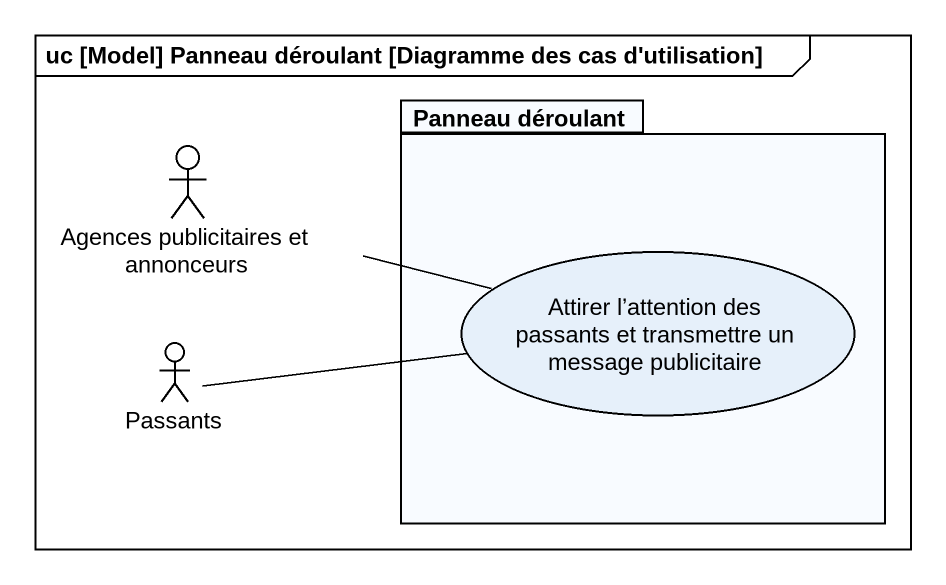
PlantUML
@startuml
mainframe uc [Model] Panneau déroulant [Diagramme des cas d'utilisation]
actor "Agences publicitaires et annonceurs" as Agences_publicitaires_et
package "Panneau déroulant" as Panneau_déroulant {
  usecase "Attirer l’attention des passants et transmettre un message publicitaire" as Attirer_l_attention_des
}
actor Passants
Agences_publicitaires_et -right- Attirer_l_attention_des
Passants -right- Attirer_l_attention_des
@enduml
